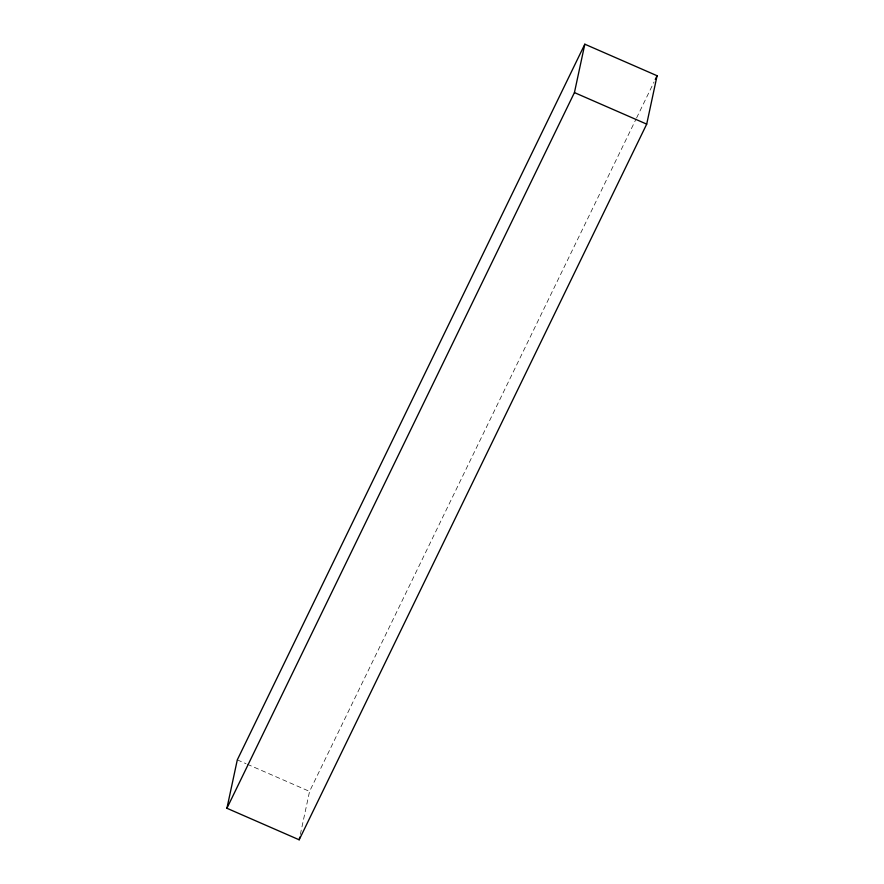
<?xml version="1.0" encoding="UTF-8"?>
<svg xmlns="http://www.w3.org/2000/svg" width="884" height="884" viewBox="0 0 884 884"><rect width="100%" height="100%" fill="white"/><g stroke="black" fill="none" stroke-linecap="round" stroke-linejoin="round"><path stroke-width="0.66" stroke-dasharray="4.42 3.31" d="M300.339 834.419L309.566 791.412L635.961 119.218M636.568 117.981L654.061 81.947M237.299 759.875L246.028 763.688M247.266 764.229L309.566 791.412"/><path stroke-width="1.33" d="M226.923 808.263L237.299 759.875L584.821 44.2L657.077 75.737L646.701 124.125L299.179 839.8L226.923 808.263L574.434 92.588L584.821 44.2M299.179 839.8L299.764 837.115M655.276 79.461L657.077 75.737M574.434 92.588L646.701 124.125"/></g></svg>
